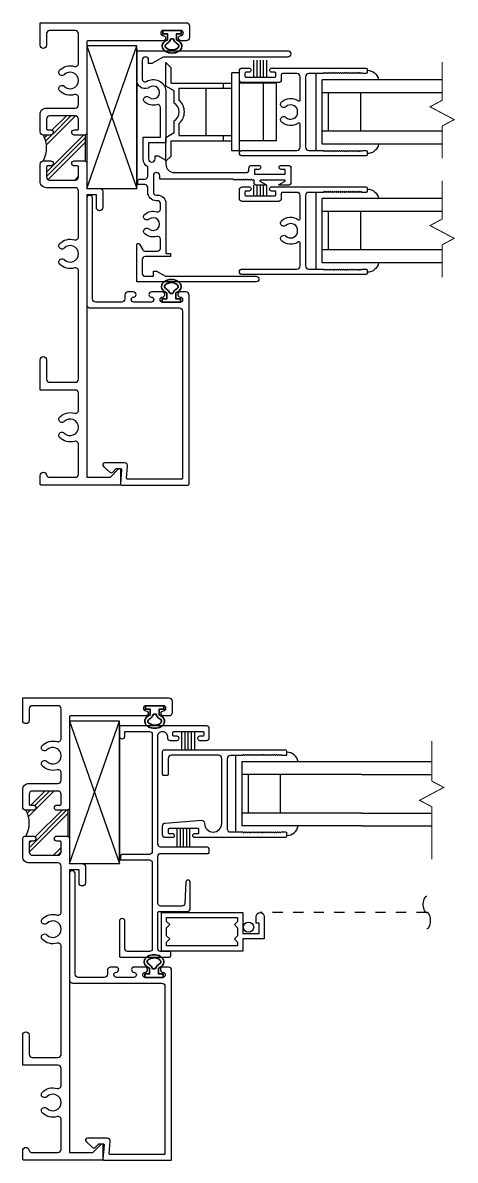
# Model space of a CAD drawing. Extents: x -138 to 168, y -127 to 72.
# Drawn here: x 10.83 to 15.04, y -4.3 to 6.77 of the extents above; entities that cross this region are included whole.
import ezdxf

# ---------------------------------------------------------------- set-up
doc = ezdxf.new("R2010")
doc.units = 0
doc.header["$MEASUREMENT"] = 0
doc.linetypes.add('HIDDEN', pattern=[0.375, 0.25, -0.125])
doc.layers.get('0').update_dxf_attribs({"linetype": 'CONTINUOUS'})
for name, color, linetype in [('FRAME', 1, 'CONTINUOUS'), ('GLASS', 7, 'CONTINUOUS'), ('GLAZING', 7, 'CONTINUOUS'), ('MISC', 7, 'CONTINUOUS'), ('SCREEN', 5, 'CONTINUOUS'), ('SEAL', 7, 'CONTINUOUS'), ('TEXT', 7, 'CONTINUOUS'), ('VENT', 5, 'CONTINUOUS')]:
    doc.layers.add(name, color=color, linetype=linetype)
doc.layers.add('PROFILE NUMBER', color=150, linetype='CONTINUOUS', lineweight=35)

# ---------------------------------------------------------------- blocks, each defined once
blk = doc.blocks.new('2012 fixed rail')
blk.add_lwpolyline([(-0.313, -0.236, -0.414214), (-0.286, -0.263), (-0.286, -0.617, -0.414214), (-0.313, -0.644), (-0.4, -0.644, -0.414214), (-0.428, -0.617), (-0.428, -0.549, -0.414214), (-0.408, -0.53), (-0.407, -0.53, -0.414214), (-0.387, -0.55), (-0.387, -0.58, 0.414214), (-0.377, -0.59), (-0.35, -0.59, 0.414214), (-0.34, -0.58), (-0.34, -0.3, 0.414214), (-0.35, -0.29), (-0.377, -0.29, 0.414214), (-0.387, -0.3), (-0.387, -0.33, -0.414214), (-0.407, -0.35), (-0.408, -0.35, -0.414214), (-0.428, -0.331), (-0.428, 0.585, -0.414214), (-0.413, 0.6), (-0.384, 0.6, -0.414214), (-0.374, 0.59), (-0.374, 0.55), (-0.384, 0.54), (-0.374, 0.53), (-0.384, 0.52), (-0.374, 0.51), (-0.384, 0.5), (-0.374, 0.49), (-0.384, 0.48), (-0.374, 0.47), (-0.384, 0.46), (-0.374, 0.45), (-0.384, 0.44), (-0.374, 0.43), (-0.384, 0.42), (-0.374, 0.41), (-0.384, 0.4), (-0.374, 0.39), (-0.384, 0.38), (-0.374, 0.37), (-0.384, 0.36), (-0.374, 0.35), (-0.384, 0.34), (-0.374, 0.33), (-0.384, 0.32), (-0.374, 0.31), (-0.384, 0.3), (-0.374, 0.29), (-0.384, 0.28), (-0.374, 0.27), (-0.384, 0.26), (-0.374, 0.25), (-0.384, 0.24), (-0.374, 0.23), (-0.384, 0.22), (-0.374, 0.21), (-0.384, 0.2), (-0.374, 0.19), (-0.384, 0.18), (-0.374, 0.17), (-0.374, 0.031, 0.414214), (-0.343, 0), (0, 0), (0.342, 0, 0.414214), (0.373, 0.031), (0.373, 0.17), (0.384, 0.18), (0.373, 0.19), (0.384, 0.2), (0.373, 0.21), (0.384, 0.22), (0.373, 0.23), (0.384, 0.24), (0.373, 0.25), (0.384, 0.26), (0.373, 0.27), (0.384, 0.28), (0.373, 0.29), (0.384, 0.3), (0.373, 0.31), (0.384, 0.32), (0.373, 0.33), (0.384, 0.34), (0.373, 0.35), (0.384, 0.36), (0.373, 0.37), (0.384, 0.38), (0.373, 0.39), (0.384, 0.4), (0.373, 0.41), (0.384, 0.42), (0.373, 0.43), (0.384, 0.44), (0.373, 0.45), (0.384, 0.46), (0.373, 0.47), (0.384, 0.48), (0.373, 0.49), (0.384, 0.5), (0.373, 0.51), (0.384, 0.52), (0.373, 0.53), (0.384, 0.54), (0.373, 0.55), (0.373, 0.59, -0.414214), (0.384, 0.6), (0.413, 0.6, -0.414214), (0.427, 0.585), (0.427, 0), (0.427, -0.617, -0.414214), (0.4, -0.644, -0.414214), (0.373, -0.617), (0.373, -0.085, 0.414214), (0.342, -0.054), (0.117, -0.054, 0.6055), (0.108, -0.07, -0.348752), (0.098, -0.234, -0.508835), (0.048, -0.228, -0.325526), (0.052, -0.192, 0.55027), (0.02, -0.078), (0, -0.078), (-0.02, -0.078, 0.55027), (-0.052, -0.192, -0.325526), (-0.048, -0.228, -0.508835), (-0.098, -0.234, -0.348752), (-0.108, -0.07, 0.6055), (-0.117, -0.054), (-0.343, -0.054, 0.414214), (-0.374, -0.085), (-0.374, -0.226, 0.414214), (-0.363, -0.236)], format="xyb", close=True)
blk = doc.blocks.new('58 DUAL GLAZE')
for p, q in [((12.0384, 3.9495), (11.8522, 3.9495)), ((12.0234, 3.9345), (11.8672, 3.9345))]:
    blk.add_line(p, q)
at = {"color": 7}
for p, q in [((11.8672, 3.6429), (11.8672, 3.9345)), ((11.8984, 3.6429), (11.8984, 3.9345)), ((11.9922, 3.6429), (11.9922, 3.9345)), ((12.0234, 3.6429), (12.0234, 3.9345)), ((11.9922, 3.919), (11.8984, 3.919)), ((11.9922, 3.8407), (11.8984, 3.8407))]:
    blk.add_line(p, q, dxfattribs=at)
for centre, start, end in [((11.8718, 3.8249), 179.5239, 260.364), ((12.0188, 3.8249), 279.636, 0.4761)]:
    blk.add_arc(centre, 0.0278, start, end)
blk = doc.blocks.new('Single Hung Balancer')
for p, q in [((3.8238, 2.907), (3.8113, 2.9195)), ((3.8113, 2.8622), (3.8113, 2.9195)), ((3.8238, 2.8695), (3.8238, 2.907)), ((3.9901, 2.8945), (3.9713, 2.8945)), ((3.9713, 2.7045), (3.9713, 2.8945)), ((3.9901, 2.7045), (3.9901, 2.8945)), ((3.8313, 2.8507), (3.8113, 2.8622)), ((3.8238, 2.8695), (3.9713, 2.8695)), ((3.8438, 2.8274), (3.8438, 2.857)), ((3.8438, 2.857), (3.9713, 2.857)), ((3.9088, 2.742), (3.9088, 2.857)), ((3.9513, 2.857), (3.9513, 2.8695)), ((4.0801, 2.8695), (3.9901, 2.8695)), ((4.0488, 2.7295), (4.0488, 2.8695)), ((4.0801, 2.7295), (4.0801, 2.8695)), ((3.8313, 2.8211), (3.8313, 2.8507)), ((3.8313, 2.7482), (3.8313, 2.7778)), ((3.8438, 2.742), (3.8438, 2.7715)), ((3.8313, 2.7482), (3.8113, 2.7367)), ((3.8438, 2.742), (3.9713, 2.742)), ((3.9513, 2.7295), (3.9513, 2.742)), ((3.8113, 2.6795), (3.8113, 2.7367)), ((3.8238, 2.7295), (3.9713, 2.7295)), ((3.8238, 2.692), (3.8238, 2.7295)), ((4.0801, 2.7295), (3.9901, 2.7295)), ((3.8238, 2.692), (3.8113, 2.6795)), ((3.9901, 2.7045), (3.9713, 2.7045))]:
    blk.add_line(p, q)
for radius, start, end in [(0.0375, 311.8103, 48.1897), (0.025, 300, 60)]:
    blk.add_arc((3.8188, 2.7995), radius, start, end)
blk = doc.blocks.new('2000 Block Head')
blk.add_lwpolyline([(-0.049, 1.488), (-0.037, 1.476), (-0.037, 1.419, 0.414214), (-0.01, 1.392), (0.084, 1.392, -0.288631), (0.157, 1.438), (0.37, 1.438), (0.37, 1.27), (0.661, 1.27, 0.500943), (0.687, 1.305, -0.254791), (0.712, 1.422, -0.516447), (0.763, 1.417), (0.763, 1.416, -0.318358), (0.76, 1.381, 2.17601), (0.854, 1.381, -0.081588), (0.849, 1.389, -0.529011), (0.925, 1.5), (1.213, 1.5), (1.213, 0.03, -0.414214), (1.183, 0), (1.181, 0, -0.414214), (1.151, 0.03), (1.151, 1.244), (1.088, 1.353), (1.088, 1.384), (1.121, 1.384, 0.414214), (1.151, 1.414), (1.151, 1.416, 0.414214), (1.121, 1.446), (0.937, 1.446, 0.585024), (0.914, 1.405, -0.543308), (0.823, 1.216), (0.316, 1.216), (0.316, 1.384), (0.16, 1.384, 0.414214), (0.129, 1.354), (0.129, 1.353, 0.414214), (0.16, 1.322), (0.191, 1.322), (0.191, 1.291), (0.148, 1.216), (0.107, 1.216, 0.414214), (0.026, 1.135), (0.026, 0.435, 0.414214), (0.053, 0.408), (0.07, 0.408, -0.414214), (0.097, 0.381), (0.097, 0.314, -0.414214), (0.078, 0.294), (0.077, 0.294, -0.414214), (0.057, 0.314), (0.057, 0.354), (0.01, 0.354), (0.01, 0.054), (0.057, 0.054), (0.057, 0.095, -0.414214), (0.077, 0.114), (0.078, 0.114, -0.414214), (0.097, 0.095), (0.097, 0.027, -0.414214), (0.07, 0), (-0.07, 0, -0.414214), (-0.097, 0.027), (-0.097, 0.112, -0.782609), (-0.088, 0.114), (-0.057, 0.057, 0.782609), (-0.048, 0.059), (-0.048, 0.299, 0.782609), (-0.057, 0.301), (-0.088, 0.244, -0.782609), (-0.097, 0.246), (-0.097, 0.331, -0.414214), (-0.07, 0.358), (-0.046, 0.358), (-0.046, 0.373), (-0.036, 0.383), (-0.046, 0.393), (-0.036, 0.403), (-0.046, 0.413), (-0.036, 0.423), (-0.046, 0.433), (-0.036, 0.443), (-0.046, 0.453), (-0.036, 0.463), (-0.046, 0.473), (-0.036, 0.483), (-0.046, 0.493), (-0.036, 0.503), (-0.046, 0.513), (-0.036, 0.523), (-0.046, 0.533), (-0.036, 0.543), (-0.046, 0.553), (-0.039, 0.56), (-0.036, 0.56), (-0.036, 1.276), (-0.005, 1.276, 0.414214), (0.026, 1.307), (0.026, 1.308, 0.414214), (-0.005, 1.338), (-0.166, 1.338, 0.414214), (-0.193, 1.311), (-0.193, 1.297, -0.414214), (-0.274, 1.216), (-0.762, 1.216), (-0.762, 1.17), (-0.792, 1.17), (-0.792, 1.419, 0.414214), (-0.819, 1.446), (-0.956, 1.446, 0.414214), (-0.983, 1.419), (-0.983, 1.338), (-0.933, 1.338), (-0.933, 1.307), (-0.983, 1.22), (-0.983, 0.338, -0.414214), (-1.01, 0.311), (-1.01, 0.311, -0.414214), (-1.037, 0.338), (-1.037, 1.5), (-0.677, 1.5, -0.767327), (-0.669, 1.472), (-0.725, 1.44, 0.267949), (-0.738, 1.417), (-0.738, 1.297, 0.414214), (-0.711, 1.27), (-0.621, 1.27, 0.500943), (-0.595, 1.305, -0.254791), (-0.57, 1.422, -0.516447), (-0.519, 1.417), (-0.519, 1.416, -0.318358), (-0.522, 1.381, 2.17601), (-0.428, 1.381, -0.318358), (-0.431, 1.416), (-0.431, 1.417, -0.516447), (-0.38, 1.422, -0.254791), (-0.355, 1.305, 0.500943), (-0.329, 1.27), (-0.274, 1.27, 0.414214), (-0.247, 1.297), (-0.247, 1.311, -0.414214), (-0.166, 1.392), (-0.118, 1.392, 0.414214), (-0.091, 1.419), (-0.091, 1.488)], format="xyb", close=True)
blk = doc.blocks.new('110 SCREEN')
blk.add_lwpolyline([(0.0044, 0.1975), (0.0044, 0.2375), (-0.0206, 0.2375), (-0.0206, 0.23), (-0.0369, 0.23, -1), (-0.0369, 0.25), (0.0169, 0.25), (0.0169, 0.1975), (0.0469, 0.1975), (0.0469, 0), (-0.0469, 0), (-0.0469, 0.1975)], format="xyb", close=True)
blk.add_lwpolyline([(-0.0344, 0.185), (-0.025, 0.185), (-0.0175, 0.1775), (-0.01, 0.185), (0.01, 0.185), (0.0175, 0.1775), (0.025, 0.185), (0.0344, 0.185), (0.0344, 0.0125), (0.025, 0.0125), (0.0175, 0.02), (0.01, 0.0125), (-0.01, 0.0125), (-0.0175, 0.02), (-0.025, 0.0125), (-0.0344, 0.0125)], close=True)
blk.add_circle((-0.0113, 0.2119), 0.0125)
blk = doc.blocks.new('2022 DG LEAD STILE')
blk.add_lwpolyline([(0.377, -0.275), (0.35, -0.275, 0.414214), (0.34, -0.285), (0.34, -0.565, 0.414214), (0.35, -0.575), (0.377, -0.575, 0.414214), (0.387, -0.565), (0.387, -0.535, -0.414214), (0.407, -0.515), (0.408, -0.515, -0.414214), (0.427, -0.535), (0.427, -0.602, -0.414214), (0.4, -0.629), (0.312, -0.629, -0.392876), (0.285, -0.604), (0.259, -0.25, -0.435878), (0.286, -0.221), (0.29, -0.221, 0.414214), (0.373, -0.138), (0.373, -0.137, 0.414214), (0.29, -0.054), (-0.343, -0.054, 0.414214), (-0.374, -0.085), (-0.374, -0.544, 0.414214), (-0.343, -0.575), (-0.188, -0.575, -0.414214), (-0.178, -0.585), (-0.178, -0.619, -0.414214), (-0.188, -0.629), (-0.413, -0.629, -0.414214), (-0.427, -0.614), (-0.427, 0.563, -0.414214), (-0.413, 0.578), (-0.382, 0.578, -0.414214), (-0.373, 0.568), (-0.373, 0.528), (-0.382, 0.518), (-0.373, 0.508), (-0.382, 0.498), (-0.373, 0.488), (-0.382, 0.478), (-0.373, 0.468), (-0.382, 0.458), (-0.373, 0.448), (-0.382, 0.438), (-0.373, 0.428), (-0.382, 0.418), (-0.373, 0.408), (-0.382, 0.398), (-0.373, 0.388), (-0.382, 0.378), (-0.373, 0.368), (-0.382, 0.358), (-0.373, 0.348), (-0.382, 0.338), (-0.373, 0.328), (-0.382, 0.318), (-0.373, 0.308), (-0.382, 0.298), (-0.373, 0.288), (-0.382, 0.278), (-0.373, 0.268), (-0.382, 0.258), (-0.373, 0.248), (-0.382, 0.238), (-0.373, 0.228), (-0.382, 0.218), (-0.373, 0.208), (-0.382, 0.198), (-0.373, 0.188), (-0.382, 0.178), (-0.373, 0.168), (-0.382, 0.158), (-0.378, 0.153), (-0.373, 0.153), (-0.373, 0.031, 0.414214), (-0.341, 0), (0.341, 0, 0.414214), (0.372, 0.031), (0.372, 0.153), (0.377, 0.153), (0.382, 0.158), (0.372, 0.168), (0.382, 0.178), (0.372, 0.188), (0.382, 0.198), (0.372, 0.208), (0.382, 0.218), (0.372, 0.228), (0.382, 0.238), (0.372, 0.248), (0.382, 0.258), (0.372, 0.268), (0.382, 0.278), (0.372, 0.288), (0.382, 0.298), (0.372, 0.308), (0.382, 0.318), (0.372, 0.328), (0.382, 0.338), (0.372, 0.348), (0.382, 0.358), (0.372, 0.368), (0.382, 0.378), (0.372, 0.388), (0.382, 0.398), (0.372, 0.408), (0.382, 0.418), (0.372, 0.428), (0.382, 0.438), (0.372, 0.448), (0.382, 0.458), (0.372, 0.468), (0.382, 0.478), (0.372, 0.488), (0.382, 0.498), (0.372, 0.508), (0.382, 0.518), (0.372, 0.528), (0.372, 0.568, -0.414214), (0.382, 0.578), (0.412, 0.578, -0.414214), (0.427, 0.563), (0.427, -0.316, -0.414214), (0.408, -0.335), (0.407, -0.335, -0.414214), (0.387, -0.316), (0.387, -0.285, 0.414214)], format="xyb", close=True)
blk = doc.blocks.new('5 LINE SEAL')
for p, q in [((0.0434, 0.0155), (0, 0.0155)), ((0.0434, 0.0077), (0, 0.0077)), ((0.0434, 0), (0, 0)), ((0.0434, -0.0078), (0, -0.0078)), ((0.0434, -0.0155), (0, -0.0155))]:
    blk.add_line(p, q)
blk = doc.blocks.new('2005 Block Jamb')
blk.add_lwpolyline([(-0.678, -0.363), (-0.678, -0.081, 0.414214), (-0.705, -0.054), (-1.543, -0.054, 0.414214), (-1.57, -0.081), (-1.57, -0.294, 0.414214), (-1.543, -0.321), (-1.276, -0.321, -0.414214), (-1.249, -0.348), (-1.249, -0.349, -0.414214), (-1.276, -0.375), (-1.614, -0.375, -0.414214), (-1.624, -0.365), (-1.624, 0.115, -0.414214), (-1.614, 0.125), (-1.58, 0.125, -0.414214), (-1.57, 0.115), (-1.57, 0.027, 0.414214), (-1.543, 0), (-1.192, 0, 0.414214), (-1.182, 0.01), (-1.182, 0.286, -0.414214), (-1.155, 0.313), (-0.894, 0.313, -0.970632), (-0.893, 0.273), (-1.103, 0.261, 0.396861), (-1.128, 0.234), (-1.128, 0.027, 0.414214), (-1.101, 0), (-0.642, 0, 0.414214), (-0.615, 0.027), (-0.615, 0.49, -0.414214), (-0.605, 0.5), (-0.58, 0.5, -0.414214), (-0.553, 0.473), (-0.553, 0.027, 0.414214), (-0.526, 0), (0.526, 0, 0.414214), (0.572, 0.045), (0.572, 0.046, 0.414214), (0.526, 0.092), (0.512, 0.092, -0.414214), (0.485, 0.119), (0.485, 0.186, -0.414214), (0.504, 0.206), (0.505, 0.206, -0.414214), (0.525, 0.186), (0.525, 0.156, 0.414214), (0.535, 0.146), (0.562, 0.146, 0.414214), (0.572, 0.156), (0.572, 0.436, 0.414214), (0.562, 0.446), (0.535, 0.446, 0.414214), (0.525, 0.436), (0.525, 0.405, -0.414214), (0.505, 0.386), (0.504, 0.386, -0.414214), (0.485, 0.405), (0.485, 0.473, -0.414214), (0.512, 0.5), (0.599, 0.5, -0.414214), (0.626, 0.473), (0.626, -0.365, -0.414214), (0.616, -0.375), (0.527, -0.375, -0.414214), (0.501, -0.349), (0.501, -0.348, -0.414214), (0.527, -0.321), (0.572, -0.321), (0.572, -0.081, 0.414214), (0.545, -0.054), (-0.597, -0.054, 0.414214), (-0.624, -0.081), (-0.624, -0.351), (-0.636, -0.363)], format="xyb", close=True)
blk = doc.blocks.new('*U181')
at = {"layer": 'PROFILE NUMBER', "color": 5}
for p, q in [((-0.016, 0.092), (-0.013, 0.083)), ((-0.013, 0.083), (0.013, 0.083)), ((0.013, 0.083), (0.016, 0.092))]:
    blk.add_line(p, q, dxfattribs=at)
blk.add_lwpolyline([(-0.043, 0.091), (-0.043, 0.034), (-0.09, 0.034), (-0.09, 0), (0.09, 0), (0.09, 0.034), (0.043, 0.034), (0.043, 0.091)], dxfattribs=at)
for centre, start, end in [((-0.073, 0.071), 19.8289, 61.175), ((0.073, 0.071), 118.7633, 160.1945)]:
    blk.add_arc(centre, 0.06, start, end, dxfattribs=at)
blk.add_ellipse((0, 0.152), major_axis=(-0.0958, 0), ratio=0.712114, start_param=2.033109, end_param=7.391692, dxfattribs=at)
blk.add_open_spline([(0.044, 0.124), (0.053, 0.129), (0.059, 0.135), (0.069, 0.15), (0.068, 0.157), (0.049, 0.179), (0.027, 0.189), (-0.021, 0.191), (-0.045, 0.181), (-0.067, 0.16), (-0.068, 0.152), (-0.061, 0.137), (-0.054, 0.129), (-0.044, 0.124)], degree=3, knots=[2.2211, 2.2211, 2.2211, 2.2211, 2.727733, 2.727733, 3.7005, 3.7005, 4.673268, 4.673268, 5.646035, 5.646035, 6.618803, 6.618803, 7.203997, 7.203997, 7.203997, 7.203997], dxfattribs=at)
blk = doc.blocks.new('3809 BLOCK FRAME')
h = blk.add_hatch()
h.set_pattern_fill('PLAST', color=256, angle=45, style=0)
h.set_pattern_definition([(45, (-4.25098, -6.643), (-0.176777, 0.176777), []), (45, (-4.27308, -6.6209), (-0.176777, 0.176777), []), (45, (-4.29517, -6.5988), (-0.176777, 0.176777), [])])
edge = h.paths.add_edge_path()
edge.add_arc((-0.937, 0.093), 0.031, 270, 360, ccw=False)
edge.add_line((-0.937, 0.062), (-1.033, 0.062))
edge.add_arc((-1.033, 0.072), 0.01, 180, 270, ccw=False)
edge.add_line((-1.043, 0.072), (-1.043, 0.103))
edge.add_arc((-1.068, 0.103), 0.025, 360, 450)
edge.add_arc((-1.068, 0.103), 0.025, 90, 180)
edge.add_line((-1.093, 0.103), (-1.093, 0.031))
edge.add_arc((-1.218, -0.221), 0.281, 63.5092, 116.4908)
edge.add_line((-1.344, 0.031), (-1.344, 0.103))
edge.add_arc((-1.369, 0.103), 0.025, 0, 90)
edge.add_arc((-1.369, 0.103), 0.025, 90, 180)
edge.add_line((-1.394, 0.103), (-1.394, 0.072))
edge.add_arc((-1.404, 0.072), 0.01, 270, 360, ccw=False)
edge.add_line((-1.404, 0.062), (-1.5, 0.062))
edge.add_arc((-1.5, 0.093), 0.031, 180, 270, ccw=False)
edge.add_line((-1.531, 0.093), (-1.531, 0.343))
edge.add_arc((-1.5, 0.343), 0.031, 90, 180, ccw=False)
edge.add_line((-1.5, 0.374), (-1.404, 0.374))
edge.add_arc((-1.404, 0.364), 0.01, 0, 90, ccw=False)
edge.add_line((-1.394, 0.364), (-1.394, 0.333))
edge.add_arc((-1.369, 0.333), 0.025, 180, 270)
edge.add_arc((-1.369, 0.333), 0.025, 270, 360)
edge.add_line((-1.344, 0.333), (-1.344, 0.439))
edge.add_line((-1.344, 0.439), (-1.093, 0.439))
edge.add_line((-1.093, 0.439), (-1.093, 0.333))
edge.add_arc((-1.068, 0.333), 0.025, 180, 270)
edge.add_arc((-1.068, 0.333), 0.025, 270, 360)
edge.add_line((-1.043, 0.333), (-1.043, 0.364))
edge.add_arc((-1.033, 0.364), 0.01, 90, 180, ccw=False)
edge.add_line((-1.033, 0.374), (-0.937, 0.374))
edge.add_arc((-0.937, 0.343), 0.031, 0, 90, ccw=False)
edge.add_line((-0.906, 0.343), (-0.906, 0.093))
blk.add_line((-1.093, 0.439), (-1.344, 0.439))
for points in [[(-1.093, 0.439), (-1.093, 0.333, 0.414214), (-1.068, 0.308, 0.414214), (-1.043, 0.333), (-1.043, 0.364, -0.414214), (-1.033, 0.374), (-0.937, 0.374, -0.414214), (-0.906, 0.343), (-0.906, 0.093, -0.414214), (-0.937, 0.062), (-1.033, 0.062, -0.414214), (-1.043, 0.072), (-1.043, 0.103, 0.414214), (-1.068, 0.128), (-1.068, 0.128, 0.414214), (-1.093, 0.103), (-1.093, 0.031, 0.414214), (-1.062, 0), (-0.893, 0, 0.414214), (-0.831, 0.062), (-0.831, 0.343, -0.414214), (-0.8, 0.374), (-0.729, 0.374, -0.5024), (-0.699, 0.334, 0.280293), (-0.661, 0.19, 0.498955), (-0.613, 0.198), (-0.613, 0.198, 0.334263), (-0.618, 0.235, -2.470836), (-0.506, 0.235, 0.334263), (-0.511, 0.198, 0.498955), (-0.463, 0.19, 0.280293), (-0.425, 0.334, -0.5024), (-0.395, 0.374), (-0.106, 0.374, -0.414214), (-0.075, 0.343), (-0.075, 0.093, -0.414214), (-0.106, 0.062), (-0.219, 0.062, 0.414214), (-0.25, 0.031, 0.414214), (-0.219, 0), (0, 0), (0, 1.423, 0.414214), (-0.031, 1.454), (-0.144, 1.454, 0.414214), (-0.175, 1.423), (-0.175, 1.371, 0.414214), (-0.15, 1.346), (-0.15, 1.346, 0.399638), (-0.125, 1.37, -0.399638), (-0.1, 1.394), (-0.1, 1.394, -0.414214), (-0.075, 1.369), (-0.075, 1.199, -0.414214), (-0.1, 1.174), (-0.1, 1.174, -0.399638), (-0.125, 1.198, 0.399638), (-0.15, 1.221, 0.414214), (-0.175, 1.196), (-0.175, 0.464, -0.414214), (-0.185, 0.454), (-1.078, 0.454), (-1.093, 0.439)], [(-1.344, 0.439), (-1.344, 0.439), (-1.359, 0.454), (-1.612, 0.454), (-1.612, 0.579, 0.414214), (-1.643, 0.61), (-1.799, 0.61, 0.414214), (-1.83, 0.579, 0.414214), (-1.799, 0.548), (-1.674, 0.548), (-1.674, 0.454), (-4.425, 0.454), (-4.425, 0.678, -0.198912), (-4.422, 0.685), (-4.343, 0.764, 0.668179), (-4.35, 0.781), (-4.49, 0.781, 0.414214), (-4.5, 0.771), (-4.5, 0.01, 0.414214), (-4.49, 0), (-4.406, 0, 0.414214), (-4.375, 0.031, 0.358249), (-4.4, 0.061, -0.358249), (-4.425, 0.092), (-4.425, 0.343, -0.414214), (-4.394, 0.374), (-4.105, 0.374, -0.5024), (-4.075, 0.334, 0.280293), (-4.037, 0.19, 0.498955), (-3.989, 0.198, 0.334263), (-3.994, 0.235, -2.470836), (-3.882, 0.235, 0.334263), (-3.887, 0.198, 0.498955), (-3.839, 0.19, 0.280293), (-3.801, 0.334, -0.5024), (-3.771, 0.374), (-3.606, 0.374, -0.414214), (-3.575, 0.343), (-3.575, 0), (-3.281, 0, 0.414214), (-3.25, 0.031, 0.414214), (-3.281, 0.062), (-3.469, 0.062, -0.414214), (-3.5, 0.093), (-3.5, 0.343, -0.414214), (-3.469, 0.374), (-2.417, 0.374, -0.5024), (-2.387, 0.334, 0.280293), (-2.349, 0.19, 0.498955), (-2.301, 0.198, 0.334263), (-2.306, 0.235, -2.470836), (-2.194, 0.235, 0.334263), (-2.199, 0.198, 0.498955), (-2.151, 0.19, 0.280293), (-2.113, 0.334, -0.5024), (-2.083, 0.374), (-1.637, 0.374, -0.414214), (-1.606, 0.343), (-1.606, 0.062, 0.414214), (-1.544, 0), (-1.375, 0, 0.414214), (-1.344, 0.031), (-1.344, 0.103, 0.414214), (-1.369, 0.128, 0.414214), (-1.394, 0.103), (-1.394, 0.072, -0.414214), (-1.404, 0.062), (-1.5, 0.062, -0.414214), (-1.531, 0.093), (-1.531, 0.343, -0.414214), (-1.5, 0.374), (-1.404, 0.374, -0.414214), (-1.394, 0.364), (-1.394, 0.333, 0.414214), (-1.369, 0.308, 0.414214), (-1.344, 0.333), (-1.344, 0.439)]]:
    blk.add_lwpolyline(points, format="xyb")
blk.add_arc((-1.218, -0.221), 0.281, 63.5092, 116.4908)
blk = doc.blocks.new('3810_2p25in_Insert_Glass_Stop')
blk.add_lwpolyline([(1.82, 0.582, 0.975), (1.77, 0.581), (1.77, 0.411, 0.975), (1.82, 0.41, -0.975), (1.87, 0.408), (1.87, 0.303, -0.975), (1.82, 0.301, 0.975), (1.77, 0.3), (1.77, 0.13, 0.975), (1.82, 0.129, -0.975), (1.87, 0.127), (1.87, 0.074, -0.414214), (1.839, 0.043), (1.801, 0.043, 0.414214), (1.77, 0.012), (1.77, -0.24, 0.414214), (1.801, -0.271), (2.781, -0.271, -1), (2.781, -0.327), (1.745, -0.327, -0.414214), (1.714, -0.296), (1.714, 0.572, 0.414214), (1.683, 0.603), (0.056, 0.603, 0.414214), (0.046, 0.593), (0.046, 0.071, 0.440011), (0.057, 0.061), (0.172, 0.071, -0.440011), (0.206, 0.04), (0.206, -0.152, -0.691708), (0.171, -0.165), (0.115, -0.101, -0.395486), (0.116, -0.074), (0.147, -0.043, 0.198912), (0.15, -0.036), (0.15, 0.002, 0.440011), (0.139, 0.012), (0.001, 0, -0.440011), (-0.01, 0.01), (-0.01, 0.658, -0.414214), (0, 0.668), (1.839, 0.668, -0.414214), (1.87, 0.637), (1.87, 0.584, -0.975)], format="xyb", close=True)

msp = doc.modelspace()

# ---------------------------------------------------------------- linework, layer by layer
for p, q in [((11.45, 5.16), (11.825, 5.16)), ((11.281, -1.413), (11.767, -1.413))]:
    msp.add_line(p, q)
at = {"layer": 'GLASS'}
for p, q in [((11.45, 6.546), (11.45, 5.16)), ((11.45, 5.16), (11.936, 6.546)), ((11.45, 6.546), (11.936, 5.16)), ((11.936, 6.546), (11.45, 6.546)), ((11.936, 5.16), (11.936, 6.546)), ((11.936, 6.515), (11.936, 5.182)), ((11.45, 5.16), (11.936, 5.16)), ((11.281, -0.027), (11.281, -1.413)), ((11.281, -1.413), (11.767, -0.027)), ((11.281, -0.027), (11.767, -1.413)), ((11.767, -0.027), (11.281, -0.027)), ((11.767, -1.413), (11.767, -0.027)), ((11.767, -0.058), (11.767, -1.391))]:
    msp.add_line(p, q, dxfattribs=at)
at = {"layer": 'GLAZING'}
for p, q in [((14.806, -0.421), (14.124, -0.421)), ((14.124, -0.546), (14.806, -0.546)), ((14.124, -0.921), (14.806, -0.921)), ((14.124, -1.046), (14.806, -1.046))]:
    msp.add_line(p, q, dxfattribs=at)
for points, const_width in [([(14.908, 5.767), (15.025, 5.829), (14.79, 5.954), (14.908, 6.017), (14.908, 6.391)], 0.0094), ([(14.908, 5.451), (14.908, 5.767)], 0.0094), ([(14.908, 4.611), (15.025, 4.673), (14.79, 4.798), (14.908, 4.861), (14.908, 5.235)], 0.0094), ([(14.908, 4.295), (14.908, 4.611)], 0.0094), ([(14.806, -1.372), (14.806, -0.859), (14.688, -0.797), (14.923, -0.672), (14.806, -0.609), (14.806, -0.221)], 0.00939)]:
    msp.add_lwpolyline(points, dxfattribs=dict(at, const_width=const_width))
at = {"layer": 'SCREEN', "linetype": 'HIDDEN', "ltscale": 0.25}
msp.add_line((14.758, -1.889), (13.137, -1.889), dxfattribs=at)
at = {"layer": 'SCREEN', "flags": 128}
for points in [[(14.758, -1.732), (14.751, -1.734), (14.745, -1.738), (14.739, -1.744), (14.733, -1.753), (14.728, -1.764), (14.725, -1.776), (14.722, -1.789), (14.721, -1.804), (14.721, -1.818), (14.722, -1.832), (14.725, -1.846), (14.728, -1.858), (14.733, -1.869), (14.739, -1.877), (14.745, -1.884), (14.751, -1.888), (14.758, -1.889)], [(14.758, -2.046), (14.765, -2.045), (14.772, -2.041), (14.778, -2.034), (14.783, -2.025), (14.788, -2.015), (14.791, -2.002), (14.794, -1.989), (14.795, -1.975), (14.795, -1.96), (14.794, -1.946), (14.791, -1.933), (14.788, -1.92), (14.783, -1.91), (14.778, -1.901), (14.772, -1.894), (14.765, -1.89), (14.758, -1.889)]]:
    msp.add_lwpolyline(points, dxfattribs=at)
at = {"layer": 'SEAL'}
for p, q in [((13.077, 6.244), (13.077, 6.408)), ((13.108, 6.244), (13.108, 6.408)), ((13.139, 6.244), (13.139, 6.408)), ((13.17, 6.244), (13.17, 6.408)), ((13.201, 6.244), (13.201, 6.408)), ((13.077, 5.088), (13.077, 5.19)), ((13.108, 5.088), (13.108, 5.19)), ((13.139, 5.088), (13.139, 5.19)), ((13.17, 5.088), (13.17, 5.19)), ((13.201, 5.088), (13.201, 5.19))]:
    msp.add_line(p, q, dxfattribs=at)

# ---------------------------------------------------------------- block references
at = {"layer": 'FRAME', "xscale": -1}
for name, p, rotation in [('3809 BLOCK FRAME', (10.996, 6.772), 270.0000000000003), ('3810_2p25in_Insert_Glass_Stop', (11.777, 2.282), 270.0000000000002), ('3809 BLOCK FRAME', (10.827, 0.199), 270.0000000000003), ('2005 Block Jamb', (12.142, -0.699), 270), ('3810_2p25in_Insert_Glass_Stop', (11.608, -4.291), 270.0000000000002)]:
    msp.add_blockref(name, p, dxfattribs=dict(at, rotation=rotation))
at = {"layer": 'FRAME', "rotation": 90}
msp.add_blockref('2000 Block Head', (13.436, 5.287), dxfattribs=at)
at = {"layer": 'GLAZING', "yscale": 4, "zscale": 4, "rotation": 90}
for p, xscale in [((29.479, 53.685), -4), ((29.479, 52.529), -4), ((28.696, -48.515), 4)]:
    msp.add_blockref('58 DUAL GLAZE', p, dxfattribs=dict(at, xscale=xscale))
at = {"layer": 'MISC', "xscale": 4, "yscale": 4, "zscale": 4}
msp.add_blockref('Single Hung Balancer', (-3.025, -5.294), dxfattribs=at)
at = {"layer": 'SEAL', "xscale": 4, "yscale": 4, "zscale": 4, "rotation": 270}
for p in [(12.438, -0.127), (12.392, -1.074)]:
    msp.add_blockref('5 LINE SEAL', p, dxfattribs=at)
at = {"layer": 'TEXT', "xscale": -1, "rotation": 180}
for p in [(12.28, 6.697), (12.111, 0.124)]:
    msp.add_blockref('*U181', p, dxfattribs=at)
at = {"layer": 'TEXT'}
for p in [(12.273, 4.052), (12.104, -2.521)]:
    msp.add_blockref('*U181', p, dxfattribs=at)
at = {"layer": 'VENT', "rotation": 270}
for name, p in [('2012 fixed rail', (13.579, 5.903)), ('2012 fixed rail', (13.579, 4.747)), ('2022 DG LEAD STILE', (12.817, -0.733))]:
    msp.add_blockref(name, p, dxfattribs=at)
at = {"layer": 'VENT', "xscale": 4, "yscale": 4, "zscale": 4, "rotation": 270}
msp.add_blockref('110 SCREEN', (12.177, -2.077), dxfattribs=at)

doc.saveas('drawing.dxf')
